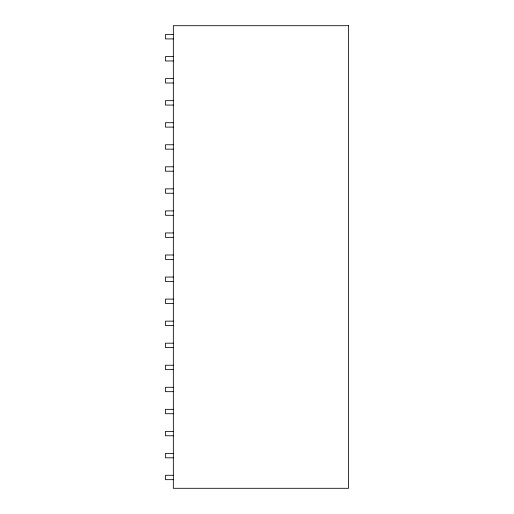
<?xml version="1.0" encoding="UTF-8"?>
<svg xmlns="http://www.w3.org/2000/svg" width="514" height="514" viewBox="0 0 514 514"><rect width="100%" height="100%" fill="white"/><g stroke="black" fill="none" stroke-linecap="round" stroke-linejoin="round"><path stroke-width="0.77" d="M173.34 34.528L165.463 34.528L165.463 38.916L173.34 38.916M173.34 56.579L165.463 56.579L165.463 60.967L173.34 60.967M173.34 78.623L165.463 78.623L165.463 83.011L173.34 83.011M173.34 100.673L165.463 100.673L165.463 105.062L173.34 105.062M173.34 122.717L165.463 122.717L165.463 127.106L173.34 127.106M173.34 144.768L165.463 144.768L165.463 149.156L173.34 149.156M173.34 166.812L165.463 166.812L165.463 171.201L173.34 171.201M173.34 188.863L165.463 188.863L165.463 193.251L173.34 193.251M173.34 210.907L165.463 210.907L165.463 215.295L173.34 215.295M173.34 232.958L165.463 232.958L165.463 237.346L173.34 237.346M173.34 255.002L165.463 255.002L165.463 259.39L173.34 259.39M173.34 277.052L165.463 277.052L165.463 281.441L173.34 281.441M173.34 299.097L165.463 299.097L165.463 303.485L173.34 303.485M173.34 321.141L165.463 321.141L165.463 325.535L173.34 325.535M173.34 343.191L165.463 343.191L165.463 347.58L173.34 347.58M173.34 365.236L165.463 365.236L165.463 369.63L173.34 369.63M173.34 387.286L165.463 387.286L165.463 391.674L173.34 391.674M173.34 409.33L165.463 409.33L165.463 413.725L173.34 413.725M173.34 431.381L165.463 431.381L165.463 435.769L173.34 435.769M173.34 453.425L165.463 453.425L165.463 457.82L173.34 457.82M173.34 475.277L165.463 475.277L165.463 479.671L173.34 479.671M348.537 25.7L173.34 25.7L173.34 488.3L348.537 488.3L348.537 25.7"/></g></svg>
